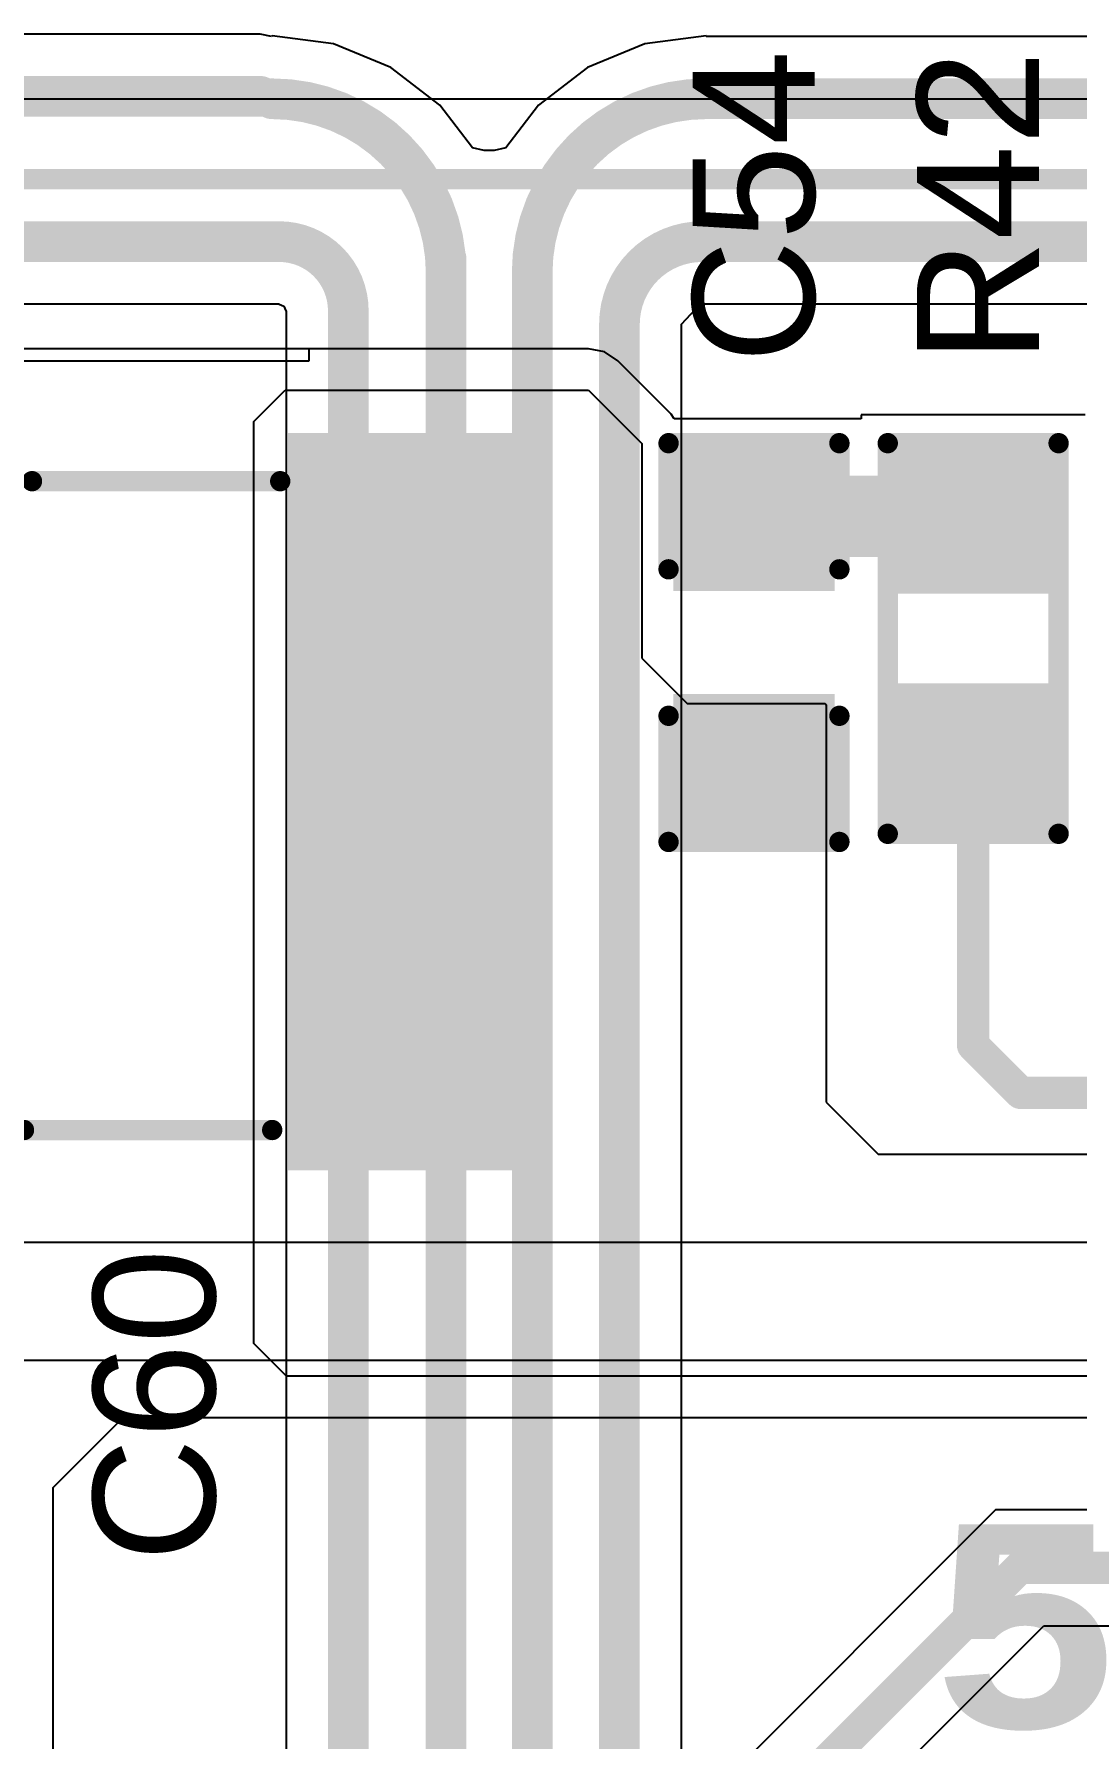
# Model space of a CAD drawing. Header units: inches. Extents: x 0 to 5359, y 0 to 5098.
# Drawn here: x 20.48 to 26.99, y 98.98 to 109.62 of the extents above; entities that cross this region are included whole.
import ezdxf

# ---------------------------------------------------------------- set-up
doc = ezdxf.new("R2010")
doc.units = ezdxf.units.IN
for name, color, linetype in [('Bottom Layer', 5, 'Continuous'), ('Bottom Overlay', 54, 'Continuous'), ('Layer 2', 76, 'Continuous'), ('Top Layer', 1, 'Continuous'), ('Top Overlay', 2, 'Continuous'), ('Top Paste', 8, 'Continuous'), ('Top Solder', 216, 'Continuous')]:
    doc.layers.add(name, color=color, linetype=linetype)
doc.styles.add('Arial', font='', dxfattribs={"height": 0.2})
doc.styles.add('Arial Black_Bold', font='', dxfattribs={"height": 0.2})
doc.styles.get('Arial').set_extended_font_data('Arial')
doc.styles.get('Arial Black_Bold').set_extended_font_data('Arial Black', bold=True)

# ---------------------------------------------------------------- blocks, each defined once
blk = doc.blocks.new('R___0603_133')
at = {"layer": 'Top Layer'}
for points in [[(-0.3809999999999999, 0.4445), (-0.3809999999999999, -0.4445), (-1.143, -0.4445), (-1.143, 0.4445)], [(1.143, 0.4445), (1.143, -0.4445), (0.3809999999999999, -0.4445), (0.3809999999999999, 0.4445)]]:
    blk.add_hatch(color=1, dxfattribs=at).paths.add_polyline_path(points)
at = {"layer": 'Top Paste'}
for points in [[(-0.3809999999999999, 0.4445), (-0.3809999999999999, -0.4445), (-1.143, -0.4445), (-1.143, 0.4445)], [(1.143, 0.4445), (1.143, -0.4445), (0.3809999999999999, -0.4445), (0.3809999999999999, 0.4445)]]:
    blk.add_hatch(color=8, dxfattribs=at).paths.add_polyline_path(points)
at = {"layer": 'Top Solder'}
for points in [[(-0.2794, 0.5460999999999999), (-0.2794, -0.5460999999999999), (-1.2446, -0.5460999999999999), (-1.2446, 0.5460999999999999)], [(1.2446, 0.5460999999999999), (1.2446, -0.5460999999999999), (0.2794, -0.5460999999999999), (0.2794, 0.5460999999999999)]]:
    blk.add_hatch(color=216, dxfattribs=at).paths.add_polyline_path(points)
at = {"layer": 'Top Overlay'}
for points in [[(-1.2192, 0.5334, 0.127, 0.127, 0), (-1.2192, -0.5334, 0.127, 0.127, 0)], [(-1.2192, 0.5334, 0.127, 0.127, 0), (1.2192, 0.5334, 0.127, 0.127, 0)], [(1.2192, 0.5334, 0.127, 0.127, 0), (1.2192, -0.5334, 0.127, 0.127, 0)], [(-1.2192, -0.5334, 0.127, 0.127, 0), (1.2192, -0.5334, 0.127, 0.127, 0)]]:
    blk.add_lwpolyline(points, format="xyseb", dxfattribs=at)
for points in [[(-1.25095, 0.5334, 0.0635, 0.0635, 1), (-1.18745, 0.5334, 0.0635, 0.0635, 1)], [(-1.25095, 0.5334, 0.0635, 0.0635, 1), (-1.18745, 0.5334, 0.0635, 0.0635, 1)], [(1.18745, 0.5334, 0.0635, 0.0635, 1), (1.25095, 0.5334, 0.0635, 0.0635, 1)], [(1.18745, 0.5334, 0.0635, 0.0635, 1), (1.25095, 0.5334, 0.0635, 0.0635, 1)], [(-1.25095, -0.5334, 0.0635, 0.0635, 1), (-1.18745, -0.5334, 0.0635, 0.0635, 1)], [(-1.25095, -0.5334, 0.0635, 0.0635, 1), (-1.18745, -0.5334, 0.0635, 0.0635, 1)], [(1.18745, -0.5334, 0.0635, 0.0635, 1), (1.25095, -0.5334, 0.0635, 0.0635, 1)], [(1.18745, -0.5334, 0.0635, 0.0635, 1), (1.25095, -0.5334, 0.0635, 0.0635, 1)]]:
    blk.add_lwpolyline(points, format="xyseb", close=True, dxfattribs=at)
blk = doc.blocks.new('SMNR4030_4R7MT_197')
at = {"layer": 'Top Layer'}
for points in [[(-2.2999954, 2.2500717), (-0.8999982, 2.2500717), (-0.8999982, -2.2499193), (-2.2999954, -2.2499193)], [(0.8999982, 2.24991676), (2.2999954, 2.24991676), (2.2999954, -2.25007424), (0.8999982, -2.25007424)]]:
    blk.add_hatch(color=1, dxfattribs=at).paths.add_polyline_path(points)
at = {"layer": 'Top Paste'}
for points in [[(-2.2999954, 2.2500717), (-0.8999982, 2.2500717), (-0.8999982, -2.2499193), (-2.2999954, -2.2499193)], [(0.8999982, 2.24991676), (2.2999954, 2.24991676), (2.2999954, -2.25007424), (0.8999982, -2.25007424)]]:
    blk.add_hatch(color=8, dxfattribs=at).paths.add_polyline_path(points)
at = {"layer": 'Top Solder'}
for points in [[(-2.3507954, 2.3008717), (-0.8491981999999999, 2.3008717), (-0.8491981999999999, -2.3007193), (-2.3507954, -2.3007193)], [(0.8491981999999999, 2.30071676), (2.3507954, 2.30071676), (2.3507954, -2.30087424), (0.8491981999999999, -2.30087424)]]:
    blk.add_hatch(color=216, dxfattribs=at).paths.add_polyline_path(points)
at = {"layer": 'Top Overlay'}
for points in [[(0.7999984, 2.04998066, 0.127, 0.127, 0), (-0.7499832599999999, 2.04998066, 0.127, 0.127, 0)], [(0.7500111999999999, -1.99999092, 0.127, 0.127, 0), (-0.7999984, -1.999996, 0.127, 0.127, 0)]]:
    blk.add_lwpolyline(points, format="xyseb", dxfattribs=at)
for points in [[(-0.78173326, 2.04998066, 0.0635, 0.0635, 1), (-0.71823326, 2.04998066, 0.0635, 0.0635, 1)], [(0.7682483999999999, 2.04998066, 0.0635, 0.0635, 1), (0.8317483999999998, 2.04998066, 0.0635, 0.0635, 1)], [(-0.8317483999999998, -1.999996, 0.0635, 0.0635, 1), (-0.7682483999999999, -1.999996, 0.0635, 0.0635, 1)], [(0.7182611999999999, -1.99999092, 0.0635, 0.0635, 1), (0.7817611999999999, -1.99999092, 0.0635, 0.0635, 1)]]:
    blk.add_lwpolyline(points, format="xyseb", close=True, dxfattribs=at)
blk = doc.blocks.new('B8B_XH_A_LF__SN__B_199')
at = {"layer": 'Bottom Overlay'}
blk.add_lwpolyline([(-11.200003, -2.28240082, 0.127, 0.127, 0), (11.19999792, -2.28240082, 0.127, 0.127, 0)], format="xyseb", dxfattribs=at)
blk = doc.blocks.new('C___0603_311')
at = {"layer": 'Top Layer'}
for points in [[(-0.3809999999999999, 0.4445), (-0.3809999999999999, -0.4445), (-1.143, -0.4445), (-1.143, 0.4445)], [(1.143, 0.4445), (1.143, -0.4445), (0.3809999999999999, -0.4445), (0.3809999999999999, 0.4445)]]:
    blk.add_hatch(color=1, dxfattribs=at).paths.add_polyline_path(points)
at = {"layer": 'Top Paste'}
for points in [[(-0.3809999999999999, 0.4445), (-0.3809999999999999, -0.4445), (-1.143, -0.4445), (-1.143, 0.4445)], [(1.143, 0.4445), (1.143, -0.4445), (0.3809999999999999, -0.4445), (0.3809999999999999, 0.4445)]]:
    blk.add_hatch(color=8, dxfattribs=at).paths.add_polyline_path(points)
at = {"layer": 'Top Solder'}
for points in [[(-0.3210001199999999, 0.50449988), (-0.3210001199999999, -0.50449988), (-1.20299988, -0.50449988), (-1.20299988, 0.50449988)], [(1.20299988, 0.50449988), (1.20299988, -0.50449988), (0.3210001199999999, -0.50449988), (0.3210001199999999, 0.50449988)]]:
    blk.add_hatch(color=216, dxfattribs=at).paths.add_polyline_path(points)
at = {"layer": 'Top Overlay'}
for points in [[(-1.2446, -0.5334, 0.127, 0.127, 0), (-1.2446, 0.5334, 0.127, 0.127, 0)], [(-0.4571999999999999, 0.5334, 0.127, 0.127, 0), (-1.2446, 0.5334, 0.127, 0.127, 0)], [(1.2446, 0.5334, 0.127, 0.127, 0), (0.4571999999999999, 0.5334, 0.127, 0.127, 0)], [(1.2446, -0.5334, 0.127, 0.127, 0), (1.2446, 0.5334, 0.127, 0.127, 0)], [(-0.4571999999999999, -0.5334, 0.127, 0.127, 0), (-1.2446, -0.5334, 0.127, 0.127, 0)], [(1.2446, -0.5334, 0.127, 0.127, 0), (0.4571999999999999, -0.5334, 0.127, 0.127, 0)]]:
    blk.add_lwpolyline(points, format="xyseb", dxfattribs=at)
for points in [[(-1.27635, 0.5334, 0.0635, 0.0635, 1), (-1.21285, 0.5334, 0.0635, 0.0635, 1)], [(-1.27635, 0.5334, 0.0635, 0.0635, 1), (-1.21285, 0.5334, 0.0635, 0.0635, 1)], [(-0.4889499999999999, 0.5334, 0.0635, 0.0635, 1), (-0.42545, 0.5334, 0.0635, 0.0635, 1)], [(0.42545, 0.5334, 0.0635, 0.0635, 1), (0.4889499999999999, 0.5334, 0.0635, 0.0635, 1)], [(1.21285, 0.5334, 0.0635, 0.0635, 1), (1.27635, 0.5334, 0.0635, 0.0635, 1)], [(1.21285, 0.5334, 0.0635, 0.0635, 1), (1.27635, 0.5334, 0.0635, 0.0635, 1)], [(-1.27635, -0.5334, 0.0635, 0.0635, 1), (-1.21285, -0.5334, 0.0635, 0.0635, 1)], [(-1.27635, -0.5334, 0.0635, 0.0635, 1), (-1.21285, -0.5334, 0.0635, 0.0635, 1)], [(-0.4889499999999999, -0.5334, 0.0635, 0.0635, 1), (-0.42545, -0.5334, 0.0635, 0.0635, 1)], [(0.42545, -0.5334, 0.0635, 0.0635, 1), (0.4889499999999999, -0.5334, 0.0635, 0.0635, 1)], [(1.21285, -0.5334, 0.0635, 0.0635, 1), (1.27635, -0.5334, 0.0635, 0.0635, 1)], [(1.21285, -0.5334, 0.0635, 0.0635, 1), (1.27635, -0.5334, 0.0635, 0.0635, 1)]]:
    blk.add_lwpolyline(points, format="xyseb", close=True, dxfattribs=at)

msp = doc.modelspace()

# ---------------------------------------------------------------- linework, layer by layer
at = {"layer": 'Bottom Layer'}
for p, q in [((21.89254448, 109.6236187), (10.04753642, 109.6236187)), ((21.96333936, 109.60953694), (21.89254448, 109.6236187)), ((21.96836094, 109.61365936), (21.96333936, 109.60953694)), ((21.96836094, 109.61365682), (21.96836094, 109.61365936)), ((22.35133706, 109.56323782), (21.96836094, 109.61365682)), ((24.67762908, 109.61365682), (24.29465296, 109.56323782)), ((24.67762908, 109.60846252), (24.67762908, 109.61365682)), ((22.70821468, 109.41541236), (22.35133706, 109.56323782)), ((24.29465296, 109.56323782), (23.9377728, 109.41541236)), ((33.6492723, 109.60846252), (24.67762908, 109.60846252)), ((23.0146733, 109.18025916), (22.70821468, 109.41541236)), ((23.9377728, 109.41541236), (23.63131672, 109.18025916)), ((23.2198799, 108.91283018), (23.0146733, 109.18025916)), ((23.63131672, 109.18025916), (23.42611012, 108.91283018)), ((23.29265852, 108.89671896), (23.2198799, 108.91283018)), ((23.3533315, 108.89671896), (23.29265852, 108.89671896)), ((23.42611012, 108.91283018), (23.3533315, 108.89671896)), ((13.24127146, 107.93976634), (22.01198798, 107.93976634)), ((22.01198798, 107.93976634), (22.01198798, 107.93764798)), ((22.01198798, 107.93764798), (22.04092874, 107.92565918)), ((22.04092874, 107.92565918), (22.05291754, 107.89671842)), ((24.52482776, 107.81192814), (24.6431816, 107.94070614)), ((24.6431816, 107.94070614), (24.64472338, 107.94134622)), ((24.64472338, 107.94134622), (24.65266088, 107.93976634)), ((24.65266088, 107.93976634), (31.07541918, 107.93976634)), ((22.05291754, 107.89671842), (22.0550359, 107.89671842)), ((22.0550359, 107.89671842), (22.0550359, 82.27752404)), ((24.52482268, 107.81191798), (24.52482522, 107.81192814)), ((24.52482268, 76.65085254), (24.52482268, 107.81191798)), ((24.52482522, 107.81192814), (24.52482776, 107.81192814))]:
    msp.add_line(p, q, dxfattribs=at)
for points in [[(10.02886488, 109.23515364, 0.254, 0.254, 0), (21.89254448, 109.23515364, 0.254, 0.254, 0)], [(21.96836094, 109.21999746, 0.254, 0.254, -0.4141826382666679), (23.0544116, 108.1340611, 0.254, 0.254, 0)], [(23.59157842, 108.1339468, 0.254, 0.254, -0.4142135623730951), (24.67762908, 109.21999746, 0.254, 0.254, 0)], [(24.67762908, 109.21999746, 0.254, 0.254, 0), (34.4112723, 109.21999746, 0.254, 0.254, 0)], [(9.959568599999999, 108.3282314, 0.254, 0.254, 0), (22.01198798, 108.3282314, 0.254, 0.254, 0)], [(22.01198798, 108.3282314, 0.254, 0.254, -0.4142135623730951), (22.44350096, 107.89671842, 0.254, 0.254, 0)], [(24.13636016, 107.81193068, 0.254, 0.254, -0.4142135623730951), (24.65266088, 108.3282314, 0.254, 0.254, 0)], [(24.65266088, 108.3282314, 0.254, 0.254, 0), (31.47042728, 108.3282314, 0.254, 0.254, 0)], [(23.05440906, 72.7075, 0.254, 0.254, 0), (23.0544116, 108.2186939, 0.254, 0.254, 0)], [(23.59157842, 60.72377237999999, 0.254, 0.254, 0), (23.59157842, 108.1339468, 0.254, 0.254, 0)], [(22.44350096, 73.20324196, 0.254, 0.254, 0), (22.44350096, 107.89671842, 0.254, 0.254, 0)], [(24.13635762, 107.81192814, 0.254, 0.254, 0), (24.13636016, 107.81193068, 0.254, 0.254, 0)], [(24.13635762, 76.65083984, 0.254, 0.254, 0), (24.13635762, 107.81192814, 0.254, 0.254, 0)]]:
    msp.add_lwpolyline(points, format="xyseb", dxfattribs=at)
for points in [[(21.82904448, 109.23515364, 0.127, 0.127, 1), (21.95604448, 109.23515364, 0.127, 0.127, 1)], [(21.90486094, 109.21999746, 0.127, 0.127, 1), (22.03186094, 109.21999746, 0.127, 0.127, 1)], [(24.61412908, 109.21999746, 0.127, 0.127, 1), (24.74112908, 109.21999746, 0.127, 0.127, 1)], [(24.61412908, 109.21999746, 0.127, 0.127, 1), (24.74112908, 109.21999746, 0.127, 0.127, 1)], [(21.94848798, 108.3282314, 0.127, 0.127, 1), (22.07548798, 108.3282314, 0.127, 0.127, 1)], [(21.94848798, 108.3282314, 0.127, 0.127, 1), (22.07548798, 108.3282314, 0.127, 0.127, 1)], [(24.58916088, 108.3282314, 0.127, 0.127, 1), (24.71616088, 108.3282314, 0.127, 0.127, 1)], [(24.58916088, 108.3282314, 0.127, 0.127, 1), (24.71616088, 108.3282314, 0.127, 0.127, 1)], [(22.9909116, 108.2186939, 0.127, 0.127, 1), (23.1179116, 108.2186939, 0.127, 0.127, 1)], [(22.9909116, 108.1340611, 0.127, 0.127, 1), (23.1179116, 108.1340611, 0.127, 0.127, 1)], [(23.52807842, 108.1339468, 0.127, 0.127, 1), (23.65507842, 108.1339468, 0.127, 0.127, 1)], [(23.52807842, 108.1339468, 0.127, 0.127, 1), (23.65507842, 108.1339468, 0.127, 0.127, 1)], [(22.38000096, 107.89671842, 0.127, 0.127, 1), (22.50700096, 107.89671842, 0.127, 0.127, 1)], [(22.38000096, 107.89671842, 0.127, 0.127, 1), (22.50700096, 107.89671842, 0.127, 0.127, 1)], [(24.07285762, 107.81192814, 0.127, 0.127, 1), (24.19985762, 107.81192814, 0.127, 0.127, 1)], [(24.07285762, 107.81192814, 0.127, 0.127, 1), (24.19985762, 107.81192814, 0.127, 0.127, 1)], [(24.07286016, 107.81193068, 0.127, 0.127, 1), (24.19986016, 107.81193068, 0.127, 0.127, 1)], [(24.07286016, 107.81193068, 0.127, 0.127, 1), (24.19986016, 107.81193068, 0.127, 0.127, 1)]]:
    msp.add_lwpolyline(points, format="xyseb", close=True, dxfattribs=at)
at = {"layer": 'Layer 2'}
for p, q in [((17.40231724, 109.22), (36.21367916, 109.21999746)), ((36.2146723, 102.08124618), (17.4068613, 102.08125126)), ((14.77521302, 101.346), (36.21622678, 101.346))]:
    msp.add_line(p, q, dxfattribs=at)
at = {"layer": 'Top Layer'}
for p, q in [((22.19996068, 107.65902268), (19.61828944, 107.65902268)), ((20.82428652, 107.65902268), (19.61828944, 107.65902268)), ((21.78954748, 107.65902522), (20.82428652, 107.65902268)), ((22.01178224, 107.65902268), (21.78954748, 107.65902522)), ((23.943056, 107.65902268), (22.01178224, 107.65902268)), ((22.19996068, 107.58317066), (22.19996068, 107.65902268)), ((24.04216172, 107.63930974), (23.943056, 107.65902268)), ((24.12617984, 107.58317066), (24.04216172, 107.63930974)), ((19.61828944, 107.58317066), (22.19996068, 107.58317066)), ((24.45891984, 107.25043066), (24.12617984, 107.58317066)), ((21.85426668, 107.20579016), (22.04852334, 107.40004682)), ((22.04852334, 107.40004682), (23.943056, 107.40004682)), ((23.943056, 107.40004682), (24.275796, 107.06730682)), ((21.85426668, 101.45073944), (21.85426668, 107.20579016)), ((24.47761932, 107.22244494), (24.45891984, 107.25043066)), ((25.64682704, 107.22244494), (24.47761932, 107.22244494)), ((27.04382704, 107.24784494), (25.64682704, 107.24784494)), ((25.64682704, 107.24784494), (25.64682704, 107.22244494)), ((24.275796, 107.06730682), (24.275796, 105.72779972)), ((24.275796, 105.72779972), (24.55915078, 105.44444494)), ((24.55915078, 105.44444494), (25.42098802, 105.44444494)), ((25.42098802, 105.44444494), (25.42799588, 105.43743708)), ((25.42799588, 105.43743708), (25.42799588, 102.95630158)), ((25.42799588, 102.95630158), (25.75273996, 102.63156004)), ((25.75273996, 102.63156004), (30.01299052, 102.63156004)), ((22.05801024, 101.24699588), (21.85426668, 101.45073944)), ((30.37680234, 101.24699588), (22.05801024, 101.24699588)), ((20.59996388, 100.55220682), (21.03680832, 100.9890538)), ((21.03680832, 100.9890538), (22.31033892, 100.9890538)), ((22.31033892, 100.9890538), (22.31553576, 100.98802002)), ((22.31553576, 100.98802002), (30.24232966, 100.98802002)), ((20.59996388, 97.2208495), (20.59996388, 100.55220682)), ((26.48520483999999, 100.4126135), (26.3790176, 100.30642626)), ((29.7627167, 100.4126135), (26.48520483999999, 100.4126135)), ((26.3790176, 100.30642626), (24.4870351, 98.4144463)), ((24.8507631, 97.75267469999999), (26.78556492, 99.68747905999999)), ((26.78556492, 99.68747905999999), (28.32837108, 99.68747905999999))]:
    msp.add_line(p, q, dxfattribs=at)
for points in [[(25.00189056, 106.61284494, 0.508, 0.508, 0), (26.34532704, 106.61284494, 0.508, 0.508, 0)], [(26.34532704, 103.311833, 0.2032, 0.2032, 0), (26.34532704, 105.08884494, 0.2032, 0.2032, 0)], [(26.34532704, 103.311833, 0.2032, 0.2032, 0), (26.64212096, 103.01503908, 0.2032, 0.2032, 0)], [(26.64212096, 103.01503908, 0.2032, 0.2032, 0), (30.15984062, 103.01503908, 0.2032, 0.2032, 0)], [(24.50268404, 97.91734543999999, 0.2032, 0.2032, 0), (26.63538488, 100.05004628, 0.2032, 0.2032, 0)], [(26.63538488, 100.05004628, 0.2032, 0.2032, 0), (29.58930074, 100.05004628, 0.2032, 0.2032, 0)]]:
    msp.add_lwpolyline(points, format="xyseb", dxfattribs=at)
for points in [[(24.87489056, 106.61284494, 0.254, 0.254, 1), (25.12889056, 106.61284494, 0.254, 0.254, 1)], [(26.21832704, 106.61284494, 0.254, 0.254, 1), (26.47232704, 106.61284494, 0.254, 0.254, 1)], [(26.29452704, 105.08884494, 0.1016, 0.1016, 1), (26.39612704, 105.08884494, 0.1016, 0.1016, 1)], [(26.29452704, 103.311833, 0.1016, 0.1016, 1), (26.39612704, 103.311833, 0.1016, 0.1016, 1)], [(26.29452704, 103.311833, 0.1016, 0.1016, 1), (26.39612704, 103.311833, 0.1016, 0.1016, 1)], [(26.59132096, 103.01503908, 0.1016, 0.1016, 1), (26.69292096, 103.01503908, 0.1016, 0.1016, 1)], [(26.59132096, 103.01503908, 0.1016, 0.1016, 1), (26.69292096, 103.01503908, 0.1016, 0.1016, 1)], [(26.58458488, 100.05004628, 0.1016, 0.1016, 1), (26.68618488, 100.05004628, 0.1016, 0.1016, 1)], [(26.58458488, 100.05004628, 0.1016, 0.1016, 1), (26.68618488, 100.05004628, 0.1016, 0.1016, 1)]]:
    msp.add_lwpolyline(points, format="xyseb", close=True, dxfattribs=at)

# ---------------------------------------------------------------- block references
msp.add_blockref('B8B_XH_A_LF__SN__B_199', (19.74996304, 111.0000447))
for name, p, rotation in [('SMNR4030_4R7MT_197', (21.21828624, 104.83266308), 180), ('C___0603_311', (24.97649056, 105.82544494), 270), ('R___0603_133', (26.34532704, 105.85084494), 90)]:
    msp.add_blockref(name, p, dxfattribs=dict(rotation=rotation))

# ---------------------------------------------------------------- texts
at = {"layer": 'Top Overlay', "style": 'Arial'}
for s, p in [('C54', (25.35485912, 107.5693302)), ('R42', (26.75560816, 107.5693302)), ('C60', (21.61187194, 100.0885984))]:
    msp.add_text(s, height=0.7619999999999999, rotation=90, dxfattribs=at).set_placement(p)
at = {"layer": 'Top Overlay', "style": 'Arial Black_Bold'}
msp.add_text('5', height=1.27, dxfattribs=at).set_placement((26.10437248, 99.05077979999999))

doc.saveas('drawing.dxf')
